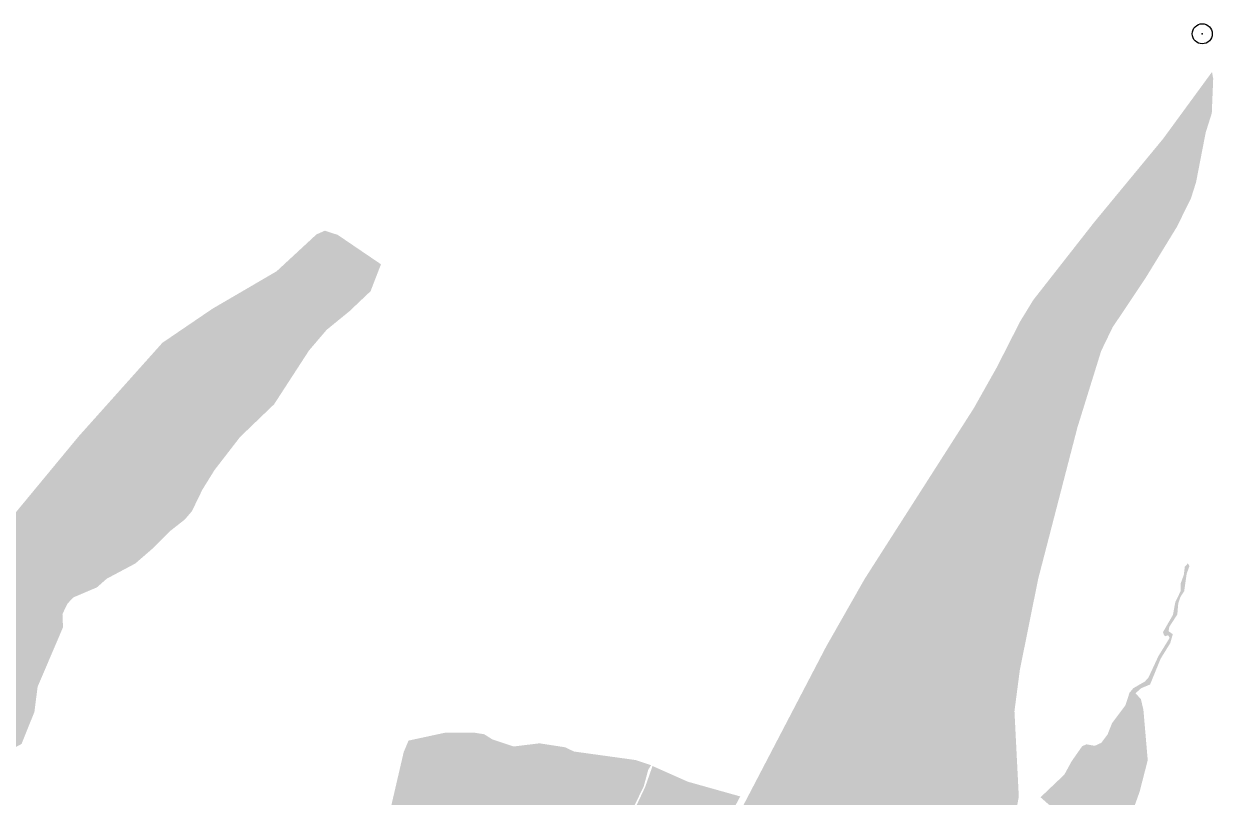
# Model space of a CAD drawing. Header units: metres. Extents: x 372109 to 376137, y 236217 to 239160.
# Drawn here: x 373720 to 374432, y 238697 to 239160 of the extents above; entities that cross this region are included whole.
import ezdxf

# ---------------------------------------------------------------- set-up
doc = ezdxf.new("R2010")
doc.units = ezdxf.units.M
doc.header["$MEASUREMENT"] = 0
doc.header["$PDMODE"] = 32
doc.header["$PDSIZE"] = 12
for name, color, linetype, lineweight, true_color in [('Natural ... Trees', 96, 'Continuous', 25, 0x008000), ('Natural ... Water', 176, 'Continuous', 25, 0x000080), ('Natural ... Woodland', 96, 'Continuous', 25, 0x008000)]:
    doc.layers.add(name, color=color, linetype=linetype, lineweight=lineweight, true_color=true_color)

msp = doc.modelspace()

# ---------------------------------------------------------------- hatches: boundary and pattern name
at = {"layer": 'Natural ... Water'}
msp.add_hatch(color=256, dxfattribs=at).paths.add_polyline_path([(374380.41, 238665.15), (374378.2, 238660.55), (374376.95, 238660.95), (374378.4, 238664.9), (374375.4, 238672.2), (374367.8, 238673.9), (374361.4, 238677), (374356.8, 238675.3), (374355.4, 238673.1), (374351.5, 238675.5), (374354.4, 238681.2), (374343, 238689), (374333.3, 238692.7), (374328.3, 238697.1), (374342.6, 238710.7), (374346.9, 238718.6), (374353.2, 238727.6), (374355.7, 238728.8), (374360.8, 238727.9), (374364.7, 238729.7), (374368.5, 238734.8), (374371.1, 238741.4), (374379.1, 238752.1), (374381.6, 238759.7), (374383.9, 238762.4), (374390.8, 238766.4), (374392.9, 238768.7), (374398.9, 238781.6), (374405.6, 238792.5), (374404.7, 238794.1), (374403.1, 238793.5), (374402.3, 238794.1), (374401.6, 238795.9), (374407.6, 238806.3), (374409, 238813.9), (374412.2, 238820.5), (374412.3, 238825.3), (374414.1, 238830.2), (374414.7, 238835.1), (374416.53, 238837.11), (374417.49, 238835.51), (374415.8, 238830.9), (374414.3, 238820.4), (374412.2, 238817.3), (374410.8, 238813.3), (374410.2, 238806.5), (374405.4, 238799.1), (374405, 238796.5), (374407.5, 238794.7), (374406, 238789.4), (374400.2, 238780), (374393.9, 238764.6), (374388.6, 238762.4), (374385.2, 238759.4), (374388.4, 238755.8), (374389.9, 238749.5), (374392.5, 238719.3), (374387.6, 238700.3), (374378.4, 238674.7), (374376.4, 238673.1)], flags=0)
at = {"layer": 'Natural ... Woodland'}
for points in [[(374430.98, 239131.25), (374431.7, 239127.27), (374430.85, 239106.54), (374427.2, 239095), (374421.4, 239065.1), (374418.4, 239055.7), (374410, 239038.6), (374391.5, 239008.4), (374371.4, 238978.3), (374364.6, 238964.2), (374350.4, 238918.5), (374326.9, 238827.8), (374315.9, 238773.2), (374312.7, 238748.6), (374315.3, 238697.5), (374313, 238685.1), (374308.6, 238668.8), (374233.4, 238602.5), (374177.9, 238552), (374147.7, 238522.9), (374074.88, 238448.92), (374071.28, 238443.42), (374067.98, 238430.32), (374029.98, 238355.02), (373995.11, 238299.33), (373925.52, 238191.92), (373911.29, 238198.49), (373906.11, 238187.13), (373901.91, 238181.53), (373895.41, 238184.33), (373914.31, 238233.13), (373934.21, 238278.93), (373943.91, 238299.43), (373983.11, 238371.03), (374063.9, 238529.3), (374124.7, 238643.1), (374199.9, 238787.2), (374223, 238827.8), (374288.3, 238929.9), (374302.1, 238954.4), (374316.1, 238981.9), (374324, 238994.8), (374360.6, 239041.5), (374401.75, 239091.31)], [(373399.77, 238120.42), (373403.01, 238151.03), (373409.91, 238182.83), (373429.91, 238205.43), (373448.2, 238237.14), (373447.11, 238244.43), (373451.11, 238270.63), (373452.81, 238295.53), (373451.81, 238341.33), (373451.91, 238353.23), (373453.21, 238365.13), (373456.01, 238379.53), (373460.91, 238393.03), (373468.81, 238406.53), (373474.11, 238414.33), (373477.01, 238417.2), (373480.11, 238426.43), (373489.31, 238447.43), (373504.98, 238480.08), (373499.91, 238498.73), (373499.81, 238509.23), (373502.41, 238518.03), (373501.31, 238523.63), (373500.91, 238532.13), (373510.51, 238548.63), (373522.61, 238560.93), (373528.59, 238576.66), (373538.93, 238573.87), (373545.21, 238589.03), (373565.21, 238627.23), (373571.91, 238643.23), (373576.31, 238655.13), (373582.41, 238680.03), (373585.81, 238687.03), (373602.51, 238712.43), (373618.51, 238738.63), (373663.71, 238805.93), (373752.31, 238913.03), (373802.51, 238969.13), (373832.51, 238989.53), (373870.9, 239011.93), (373894.8, 239034.03), (373899.8, 239036.23), (373907.5, 239033.73), (373933.4, 239016.13), (373927.16, 239000), (373914.41, 238987.93), (373900.91, 238976.93), (373890.31, 238964.53), (373869.41, 238932.33), (373849.01, 238912.73), (373833.71, 238892.93), (373826.41, 238881.13), (373820.21, 238868.33), (373815.91, 238863.33), (373807.11, 238856.43), (373797.41, 238846.63), (373786.31, 238837.03), (373769.21, 238827.93), (373763.31, 238822.73), (373749.21, 238816.73), (373745.71, 238813.03), (373742.71, 238806.83), (373743.01, 238798.83), (373727.81, 238763.23), (373725.91, 238748.23), (373718.21, 238729.03), (373703.41, 238721.03), (373676.51, 238665.83), (373663.51, 238644.33), (373641.51, 238630.03), (373644.06, 238597.16), (373638.71, 238596.43), (373635.21, 238597.13), (373628.35, 238606.66), (373630.31, 238600.63), (373628.11, 238591.13), (373624.21, 238581.03), (373611.51, 238555.23), (373604.61, 238538.63), (373597.31, 238527.43), (373577.21, 238487.03), (373568.01, 238492.63), (373562.91, 238493.93), (373556.91, 238493.33), (373542.71, 238488.23), (373529.61, 238452.33), (373503.61, 238396.83), (373494.91, 238369.83), (373491.91, 238349.23), (373490.11, 238343.03), (373486.91, 238341.33), (373470.86, 238341.74), (373471.57, 238339.05), (373486.61, 238337.83), (373489.31, 238336.73), (373489.81, 238334.83), (373479.21, 238284.73), (373474.61, 238256.83), (373469.91, 238234.73), (373465.01, 238216.53), (373454.11, 238188.73), (373450.01, 238175.23), (373444.91, 238168.43), (373427.01, 238130.63), (373425.61, 238125.33), (373426.31, 238118.03)], [(374095.1, 238716.3), (374093.4, 238713.5), (374090.7, 238703.5), (374081.4, 238684.5), (374069.7, 238666), (374063.8, 238646), (374056.5, 238633.3), (374042, 238612.2), (374021.5, 238588.1), (374013.2, 238572.4), (374000, 238561), (373982.15, 238543.98), (373970.25, 238523.88), (373961.75, 238520.58), (373949.55, 238525.18), (373944.75, 238528.68), (373920.65, 238550.98), (373908.95, 238557.48), (373902.65, 238558.48), (373919.21, 238612.33), (373931.71, 238643.43), (373934.81, 238660.53), (373937.11, 238681.53), (373947.01, 238724.13), (373949.91, 238731.03), (373971.71, 238735.73), (373988.81, 238735.83), (373995.21, 238734.83), (374000, 238731.79), (374012.9, 238727.5), (374028.3, 238729.4), (374043.8, 238727), (374048.9, 238724.5), (374085.8, 238719.4)], [(374148.5, 238697.6), (374057.23, 238525.07), (374036.73, 238517.97), (374024.63, 238512.17), (374017.27, 238514.27), (374000, 238522.78), (373985.25, 238524.88), (373973.18, 238524.65), (373982.25, 238541.18), (374011.8, 238569.2), (374016.5, 238575.8), (374022.5, 238587.7), (374046.3, 238615.9), (374057.1, 238631.9), (374064.6, 238645.3), (374070, 238663.9), (374074, 238672), (374082.7, 238684.4), (374091.6, 238703.3), (374096, 238715.8), (374117.2, 238706.4)]]:
    msp.add_hatch(color=256, dxfattribs=at).paths.add_polyline_path(points, flags=0)

# ---------------------------------------------------------------- linework, layer by layer
at = {"layer": 'Natural ... Trees'}
msp.add_point((374425.16, 239154.08), dxfattribs=at)

doc.saveas('drawing.dxf')
